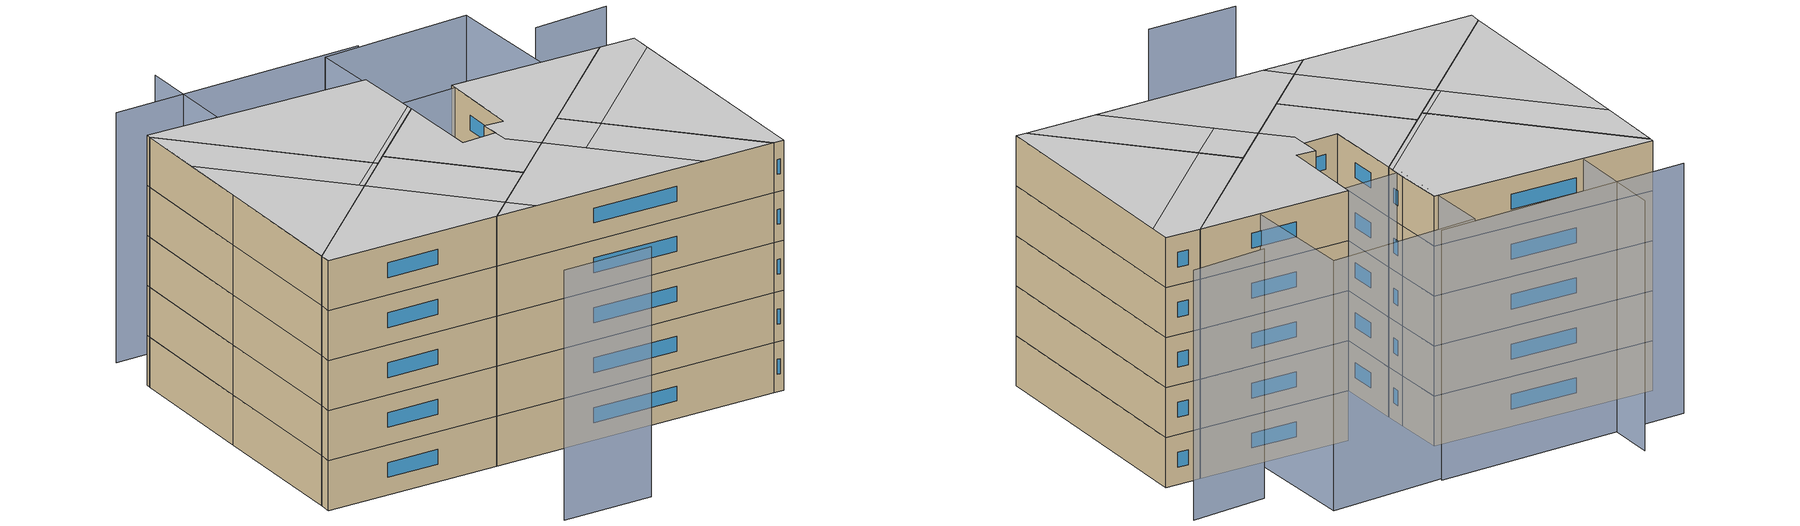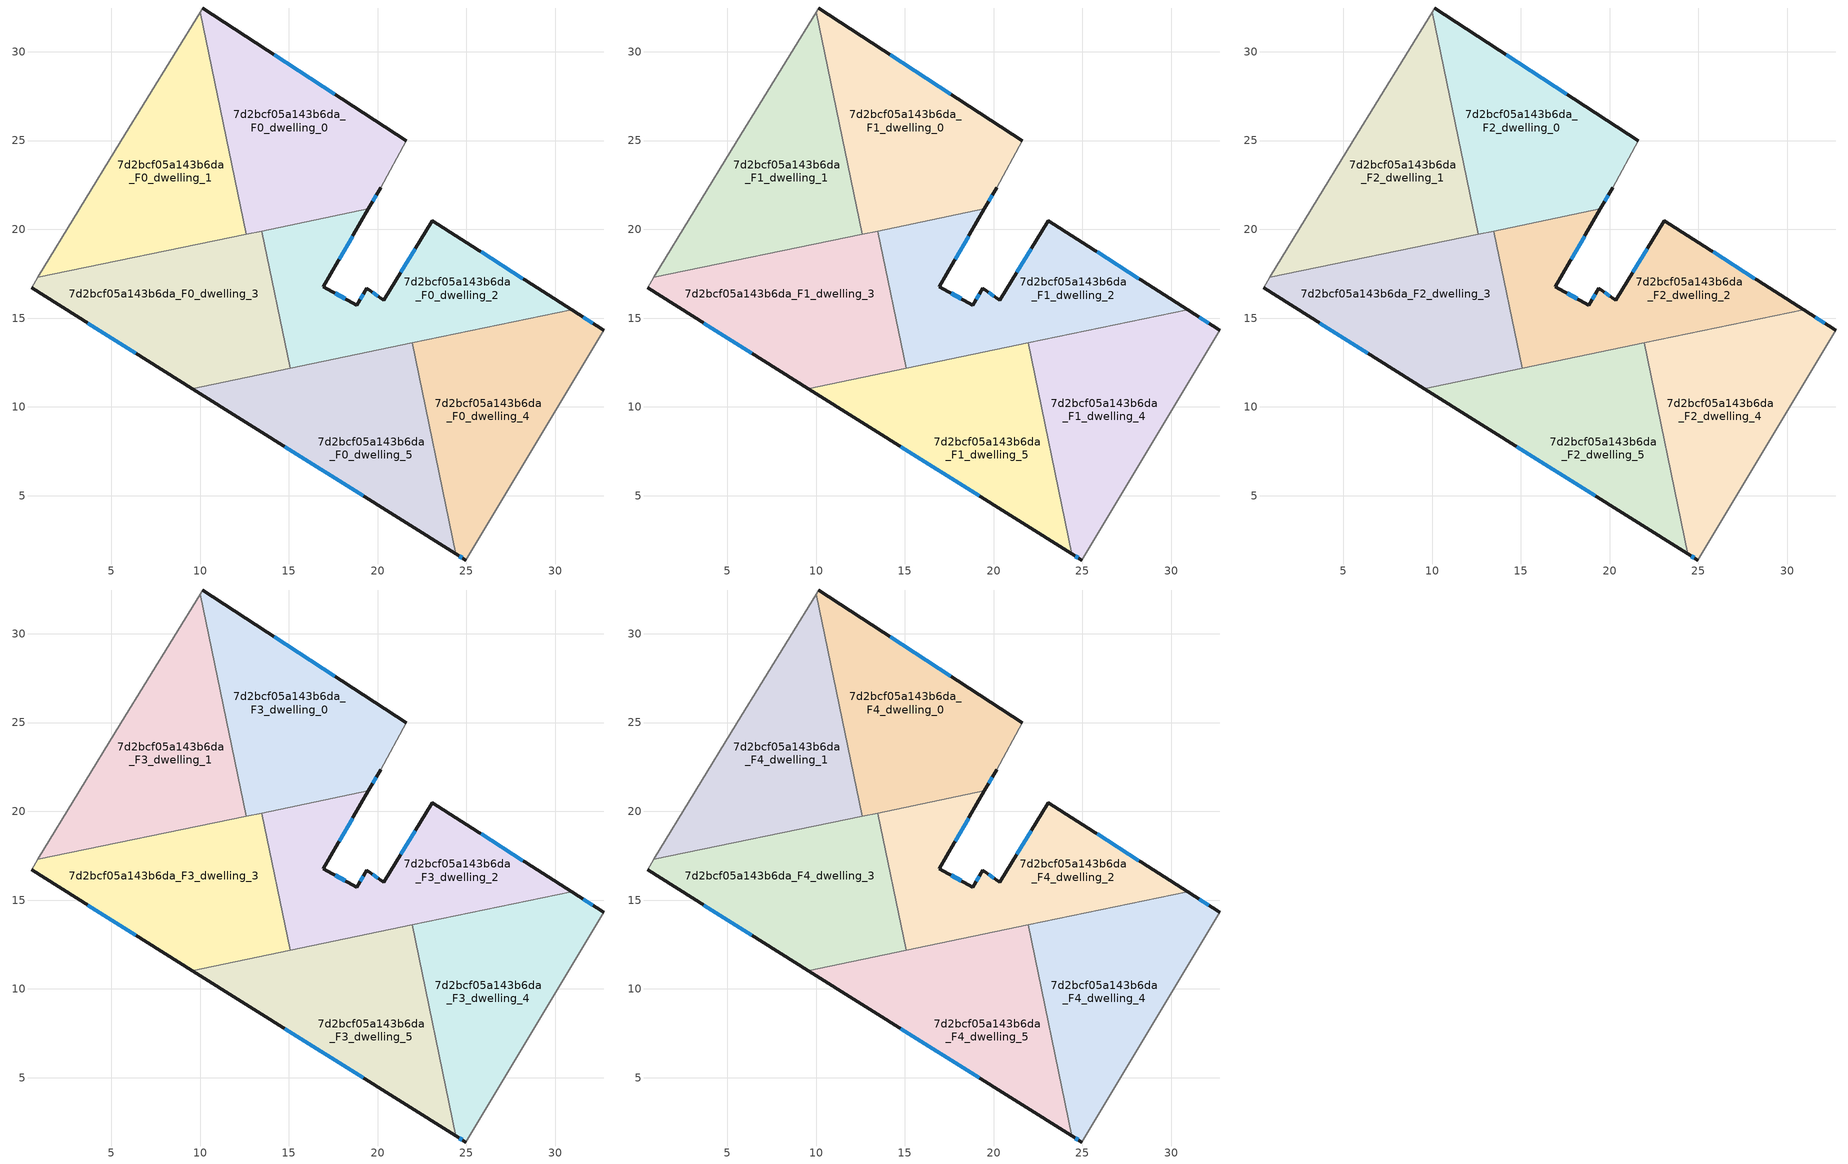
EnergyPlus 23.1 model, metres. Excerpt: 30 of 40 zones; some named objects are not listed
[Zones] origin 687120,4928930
7d2bcf05a143b6da_F0_dwelling_0
 floor ground (EU_floor_Construction): 21.6,24.99 20.17,22.35 19.47,21.15 12.59,19.73 10,32.23 10.15,32.47 z0
 wall outside (EU_wall_Construction): 19.47,21.15 20.17,22.35 / 21.6,24.99 10.15,32.47 z0:3
 wall to 7d2bcf05a143b6da_F0_dwelling_1 (EU_wall_Construction): 10,32.23 12.59,19.73 z0:3
 wall adiabatic (EU_wall_Construction): 10.15,32.47 10,32.23 / 20.17,22.35 21.6,24.99 z0:3
 wall to 7d2bcf05a143b6da_F0_dwelling_2 (EU_wall_Construction): 13.47,19.91 19.47,21.15 z0:3
 wall to 7d2bcf05a143b6da_F0_dwelling_3 (EU_wall_Construction): 12.59,19.73 13.47,19.91 z0:3
 window (EU_Window_Construction): 19.72,21.57 19.92,21.93 / 17.59,27.61 14.16,29.85 z1.05:1.95
7d2bcf05a143b6da_F0_dwelling_1
 floor ground (EU_floor_Construction): 10,32.23 12.59,19.73 0.86,17.29 5.52,24.97 z0
 wall adiabatic (EU_wall_Construction): 10,32.23 5.52,24.97 0.86,17.29 z0:3
 wall to 7d2bcf05a143b6da_F0_dwelling_3 (EU_wall_Construction): 0.86,17.29 12.59,19.73 z0:3
7d2bcf05a143b6da_F0_dwelling_2
 floor ground (EU_floor_Construction): 30.93,15.47 15.07,12.18 13.47,19.91 19.47,21.15 16.94,16.78 18.83,15.73 19.38,16.69 20.34,16 23.06,20.5 z0
 wall outside (EU_wall_Construction): 30.93,15.47 23.06,20.5 20.34,16 19.38,16.69 18.83,15.73 16.94,16.78 19.47,21.15 z0:3
 wall to 7d2bcf05a143b6da_F0_dwelling_3 (EU_wall_Construction): 13.47,19.91 15.07,12.18 z0:3
 wall to 7d2bcf05a143b6da_F0_dwelling_4 (EU_wall_Construction): 21.94,13.6 30.93,15.47 z0:3
 wall to 7d2bcf05a143b6da_F0_dwelling_5 (EU_wall_Construction): 15.08,12.18 21.94,13.6 z0:3
 window (EU_Window_Construction): 28.17,17.23 25.82,18.73 / 17.83,18.31 18.59,19.62 / 18.17,16.1 17.61,16.41 / 19.19,16.35 19.02,16.06 / 20,16.24 19.72,16.45 / 22.11,18.92 21.3,17.58 z1.05:1.95
7d2bcf05a143b6da_F0_dwelling_3
 floor ground (EU_floor_Construction): 13.47,19.91 15.07,12.18 9.55,11.03 0.51,16.7 0.86,17.29 z0
 wall outside (EU_wall_Construction): 0.51,16.7 9.55,11.03 z0:3
 wall adiabatic (EU_wall_Construction): 0.86,17.29 0.51,16.7 z0:3
 wall to 7d2bcf05a143b6da_F0_dwelling_5 (EU_wall_Construction): 9.55,11.03 15.07,12.18 z0:3
 window (EU_Window_Construction): 3.68,14.71 6.38,13.02 z1.05:1.95
7d2bcf05a143b6da_F0_dwelling_4
 floor ground (EU_floor_Construction): 32.74,14.31 24.95,1.38 24.41,1.72 21.94,13.6 30.93,15.47 z0
 wall outside (EU_wall_Construction): 32.74,14.31 30.93,15.47 / 24.41,1.72 24.95,1.38 z0:3
 wall adiabatic (EU_wall_Construction): 24.95,1.38 32.74,14.31 z0:3
 wall to 7d2bcf05a143b6da_F0_dwelling_5 (EU_wall_Construction): 21.94,13.6 24.41,1.72 z0:3
 window (EU_Window_Construction): 32.11,14.71 31.57,15.06 / 24.6,1.6 24.76,1.5 z1.05:1.95
7d2bcf05a143b6da_F0_dwelling_5
 floor ground (EU_floor_Construction): 21.94,13.6 24.41,1.72 9.55,11.03 z0
 wall outside (EU_wall_Construction): 9.55,11.03 24.41,1.72 z0:3
 window (EU_Window_Construction): 14.76,7.77 19.2,4.98 z1.05:1.95
7d2bcf05a143b6da_F1_dwelling_0
 floor to 7d2bcf05a143b6da_F0_dwelling_0 (EU_floor_Construction): 21.6,24.99 20.17,22.35 19.47,21.15 12.59,19.73 10,32.23 10.15,32.47 z3
 wall outside (EU_wall_Construction): 19.47,21.15 20.17,22.35 / 21.6,24.99 10.15,32.47 z3:6
 wall to 7d2bcf05a143b6da_F1_dwelling_1 (EU_wall_Construction): 10,32.23 12.59,19.73 z3:6
 wall adiabatic (EU_wall_Construction): 10.15,32.47 10,32.23 / 20.17,22.35 21.6,24.99 z3:6
 wall to 7d2bcf05a143b6da_F1_dwelling_2 (EU_wall_Construction): 13.47,19.91 19.47,21.15 z3:6
 wall to 7d2bcf05a143b6da_F1_dwelling_3 (EU_wall_Construction): 12.59,19.73 13.47,19.91 z3:6
 window (EU_Window_Construction): 19.72,21.57 19.92,21.93 / 17.59,27.61 14.16,29.85 z4.05:4.95
7d2bcf05a143b6da_F1_dwelling_1
 floor to 7d2bcf05a143b6da_F0_dwelling_1 (EU_floor_Construction): 10,32.23 12.59,19.73 0.86,17.29 5.52,24.97 z3
 wall adiabatic (EU_wall_Construction): 10,32.23 5.52,24.97 0.86,17.29 z3:6
 wall to 7d2bcf05a143b6da_F1_dwelling_3 (EU_wall_Construction): 0.86,17.29 12.59,19.73 z3:6
7d2bcf05a143b6da_F1_dwelling_2
 floor to 7d2bcf05a143b6da_F0_dwelling_2 (EU_floor_Construction): 30.93,15.47 15.07,12.18 13.47,19.91 19.47,21.15 16.94,16.78 18.83,15.73 19.38,16.69 20.34,16 23.06,20.5 z3
 wall outside (EU_wall_Construction): 30.93,15.47 23.06,20.5 20.34,16 19.38,16.69 18.83,15.73 16.94,16.78 19.47,21.15 z3:6
 wall to 7d2bcf05a143b6da_F1_dwelling_3 (EU_wall_Construction): 13.47,19.91 15.07,12.18 z3:6
 wall to 7d2bcf05a143b6da_F1_dwelling_4 (EU_wall_Construction): 21.94,13.6 30.93,15.47 z3:6
 wall to 7d2bcf05a143b6da_F1_dwelling_5 (EU_wall_Construction): 15.08,12.18 21.94,13.6 z3:6
 window (EU_Window_Construction): 28.17,17.23 25.82,18.73 / 17.83,18.31 18.59,19.62 / 18.17,16.1 17.61,16.41 / 19.19,16.35 19.02,16.06 / 20,16.24 19.72,16.45 / 22.11,18.92 21.3,17.58 z4.05:4.95
7d2bcf05a143b6da_F1_dwelling_3
 floor to 7d2bcf05a143b6da_F0_dwelling_3 (EU_floor_Construction): 13.47,19.91 15.07,12.18 9.55,11.03 0.51,16.7 0.86,17.29 z3
 wall outside (EU_wall_Construction): 0.51,16.7 9.55,11.03 z3:6
 wall adiabatic (EU_wall_Construction): 0.86,17.29 0.51,16.7 z3:6
 wall to 7d2bcf05a143b6da_F1_dwelling_5 (EU_wall_Construction): 9.55,11.03 15.07,12.18 z3:6
 window (EU_Window_Construction): 3.68,14.71 6.38,13.02 z4.05:4.95
7d2bcf05a143b6da_F1_dwelling_4
 floor to 7d2bcf05a143b6da_F0_dwelling_4 (EU_floor_Construction): 32.74,14.31 24.95,1.38 24.41,1.72 21.94,13.6 30.93,15.47 z3
 wall outside (EU_wall_Construction): 32.74,14.31 30.93,15.47 / 24.41,1.72 24.95,1.38 z3:6
 wall adiabatic (EU_wall_Construction): 24.95,1.38 32.74,14.31 z3:6
 wall to 7d2bcf05a143b6da_F1_dwelling_5 (EU_wall_Construction): 21.94,13.6 24.41,1.72 z3:6
 window (EU_Window_Construction): 32.11,14.71 31.57,15.06 / 24.6,1.6 24.76,1.5 z4.05:4.95
7d2bcf05a143b6da_F1_dwelling_5
 floor to 7d2bcf05a143b6da_F0_dwelling_5 (EU_floor_Construction): 21.94,13.6 24.41,1.72 9.55,11.03 z3
 wall outside (EU_wall_Construction): 9.55,11.03 24.41,1.72 z3:6
 window (EU_Window_Construction): 14.76,7.77 19.2,4.98 z4.05:4.95
7d2bcf05a143b6da_F2_dwelling_0
 floor to 7d2bcf05a143b6da_F1_dwelling_0 (EU_floor_Construction): 21.6,24.99 20.17,22.35 19.47,21.15 12.59,19.73 10,32.23 10.15,32.47 z6
 wall outside (EU_wall_Construction): 19.47,21.15 20.17,22.35 / 21.6,24.99 10.15,32.47 z6:9
 wall to 7d2bcf05a143b6da_F2_dwelling_1 (EU_wall_Construction): 10,32.23 12.59,19.73 z6:9
 wall adiabatic (EU_wall_Construction): 10.15,32.47 10,32.23 / 20.17,22.35 21.6,24.99 z6:9
 wall to 7d2bcf05a143b6da_F2_dwelling_2 (EU_wall_Construction): 13.47,19.91 19.47,21.15 z6:9
 wall to 7d2bcf05a143b6da_F2_dwelling_3 (EU_wall_Construction): 12.59,19.73 13.47,19.91 z6:9
 window (EU_Window_Construction): 19.72,21.57 19.92,21.93 / 17.59,27.61 14.16,29.85 z7.05:7.95
7d2bcf05a143b6da_F2_dwelling_1
 floor to 7d2bcf05a143b6da_F1_dwelling_1 (EU_floor_Construction): 10,32.23 12.59,19.73 0.86,17.29 5.52,24.97 z6
 wall adiabatic (EU_wall_Construction): 10,32.23 5.52,24.97 0.86,17.29 z6:9
 wall to 7d2bcf05a143b6da_F2_dwelling_3 (EU_wall_Construction): 0.86,17.29 12.59,19.73 z6:9
7d2bcf05a143b6da_F2_dwelling_2
 floor to 7d2bcf05a143b6da_F1_dwelling_2 (EU_floor_Construction): 30.93,15.47 15.07,12.18 13.47,19.91 19.47,21.15 16.94,16.78 18.83,15.73 19.38,16.69 20.34,16 23.06,20.5 z6
 wall outside (EU_wall_Construction): 30.93,15.47 23.06,20.5 20.34,16 19.38,16.69 18.83,15.73 16.94,16.78 19.47,21.15 z6:9
 wall to 7d2bcf05a143b6da_F2_dwelling_3 (EU_wall_Construction): 13.47,19.91 15.07,12.18 z6:9
 wall to 7d2bcf05a143b6da_F2_dwelling_4 (EU_wall_Construction): 21.94,13.6 30.93,15.47 z6:9
 wall to 7d2bcf05a143b6da_F2_dwelling_5 (EU_wall_Construction): 15.08,12.18 21.94,13.6 z6:9
 window (EU_Window_Construction): 28.17,17.23 25.82,18.73 / 17.83,18.31 18.59,19.62 / 18.17,16.1 17.61,16.41 / 19.19,16.35 19.02,16.06 / 20,16.24 19.72,16.45 / 22.11,18.92 21.3,17.58 z7.05:7.95
7d2bcf05a143b6da_F2_dwelling_3
 floor to 7d2bcf05a143b6da_F1_dwelling_3 (EU_floor_Construction): 13.47,19.91 15.07,12.18 9.55,11.03 0.51,16.7 0.86,17.29 z6
 wall outside (EU_wall_Construction): 0.51,16.7 9.55,11.03 z6:9
 wall adiabatic (EU_wall_Construction): 0.86,17.29 0.51,16.7 z6:9
 wall to 7d2bcf05a143b6da_F2_dwelling_5 (EU_wall_Construction): 9.55,11.03 15.07,12.18 z6:9
 window (EU_Window_Construction): 3.68,14.71 6.38,13.02 z7.05:7.95
7d2bcf05a143b6da_F2_dwelling_4
 floor to 7d2bcf05a143b6da_F1_dwelling_4 (EU_floor_Construction): 32.74,14.31 24.95,1.38 24.41,1.72 21.94,13.6 30.93,15.47 z6
 wall outside (EU_wall_Construction): 32.74,14.31 30.93,15.47 / 24.41,1.72 24.95,1.38 z6:9
 wall adiabatic (EU_wall_Construction): 24.95,1.38 32.74,14.31 z6:9
 wall to 7d2bcf05a143b6da_F2_dwelling_5 (EU_wall_Construction): 21.94,13.6 24.41,1.72 z6:9
 window (EU_Window_Construction): 32.11,14.71 31.57,15.06 / 24.6,1.6 24.76,1.5 z7.05:7.95
7d2bcf05a143b6da_F2_dwelling_5
 floor to 7d2bcf05a143b6da_F1_dwelling_5 (EU_floor_Construction): 21.94,13.6 24.41,1.72 9.55,11.03 z6
 wall outside (EU_wall_Construction): 9.55,11.03 24.41,1.72 z6:9
 window (EU_Window_Construction): 14.76,7.77 19.2,4.98 z7.05:7.95
7d2bcf05a143b6da_F3_dwelling_0
 floor to 7d2bcf05a143b6da_F2_dwelling_0 (EU_floor_Construction): 21.6,24.99 20.17,22.35 19.47,21.15 12.59,19.73 10,32.23 10.15,32.47 z9
 wall outside (EU_wall_Construction): 19.47,21.15 20.17,22.35 / 21.6,24.99 10.15,32.47 z9:12
 wall to 7d2bcf05a143b6da_F3_dwelling_1 (EU_wall_Construction): 10,32.23 12.59,19.73 z9:12
 wall adiabatic (EU_wall_Construction): 10.15,32.47 10,32.23 / 20.17,22.35 21.6,24.99 z9:12
 wall to 7d2bcf05a143b6da_F3_dwelling_2 (EU_wall_Construction): 13.47,19.91 19.47,21.15 z9:12
 wall to 7d2bcf05a143b6da_F3_dwelling_3 (EU_wall_Construction): 12.59,19.73 13.47,19.91 z9:12
 window (EU_Window_Construction): 19.72,21.57 19.92,21.93 / 17.59,27.61 14.16,29.85 z10.05:10.95
7d2bcf05a143b6da_F3_dwelling_1
 floor to 7d2bcf05a143b6da_F2_dwelling_1 (EU_floor_Construction): 10,32.23 12.59,19.73 0.86,17.29 5.52,24.97 z9
 wall adiabatic (EU_wall_Construction): 10,32.23 5.52,24.97 0.86,17.29 z9:12
 wall to 7d2bcf05a143b6da_F3_dwelling_3 (EU_wall_Construction): 0.86,17.29 12.59,19.73 z9:12
7d2bcf05a143b6da_F3_dwelling_2
 floor to 7d2bcf05a143b6da_F2_dwelling_2 (EU_floor_Construction): 30.93,15.47 15.07,12.18 13.47,19.91 19.47,21.15 16.94,16.78 18.83,15.73 19.38,16.69 20.34,16 23.06,20.5 z9
 wall outside (EU_wall_Construction): 30.93,15.47 23.06,20.5 20.34,16 19.38,16.69 18.83,15.73 16.94,16.78 19.47,21.15 z9:12
 wall to 7d2bcf05a143b6da_F3_dwelling_3 (EU_wall_Construction): 13.47,19.91 15.07,12.18 z9:12
 wall to 7d2bcf05a143b6da_F3_dwelling_4 (EU_wall_Construction): 21.94,13.6 30.93,15.47 z9:12
 wall to 7d2bcf05a143b6da_F3_dwelling_5 (EU_wall_Construction): 15.08,12.18 21.94,13.6 z9:12
 window (EU_Window_Construction): 28.17,17.23 25.82,18.73 / 17.83,18.31 18.59,19.62 / 18.17,16.1 17.61,16.41 / 19.19,16.35 19.02,16.06 / 20,16.24 19.72,16.45 / 22.11,18.92 21.3,17.58 z10.05:10.95
7d2bcf05a143b6da_F3_dwelling_3
 floor to 7d2bcf05a143b6da_F2_dwelling_3 (EU_floor_Construction): 13.47,19.91 15.07,12.18 9.55,11.03 0.51,16.7 0.86,17.29 z9
 wall outside (EU_wall_Construction): 0.51,16.7 9.55,11.03 z9:12
 wall adiabatic (EU_wall_Construction): 0.86,17.29 0.51,16.7 z9:12
 wall to 7d2bcf05a143b6da_F3_dwelling_5 (EU_wall_Construction): 9.55,11.03 15.07,12.18 z9:12
 window (EU_Window_Construction): 3.68,14.71 6.38,13.02 z10.05:10.95
7d2bcf05a143b6da_F3_dwelling_4
 floor to 7d2bcf05a143b6da_F2_dwelling_4 (EU_floor_Construction): 32.74,14.31 24.95,1.38 24.41,1.72 21.94,13.6 30.93,15.47 z9
 wall outside (EU_wall_Construction): 32.74,14.31 30.93,15.47 / 24.41,1.72 24.95,1.38 z9:12
 wall adiabatic (EU_wall_Construction): 24.95,1.38 32.74,14.31 z9:12
 wall to 7d2bcf05a143b6da_F3_dwelling_5 (EU_wall_Construction): 21.94,13.6 24.41,1.72 z9:12
 window (EU_Window_Construction): 32.11,14.71 31.57,15.06 / 24.6,1.6 24.76,1.5 z10.05:10.95
7d2bcf05a143b6da_F3_dwelling_5
 floor to 7d2bcf05a143b6da_F2_dwelling_5 (EU_floor_Construction): 21.94,13.6 24.41,1.72 9.55,11.03 z9
 wall outside (EU_wall_Construction): 9.55,11.03 24.41,1.72 z9:12
 window (EU_Window_Construction): 14.76,7.77 19.2,4.98 z10.05:10.95
7d2bcf05a143b6da_F4_dwelling_0
 floor to 7d2bcf05a143b6da_F3_dwelling_0 (EU_floor_Construction): 21.6,24.99 20.17,22.35 19.47,21.15 12.59,19.73 10,32.23 10.15,32.47 z12
 wall outside (EU_wall_Construction): 19.47,21.15 20.17,22.35 / 21.6,24.99 10.15,32.47 z12:15
 wall to 7d2bcf05a143b6da_F4_dwelling_1 (EU_wall_Construction): 10,32.23 12.59,19.73 z12:15
 wall adiabatic (EU_wall_Construction): 10.15,32.47 10,32.23 / 20.17,22.35 21.6,24.99 z12:15
 wall to 7d2bcf05a143b6da_F4_dwelling_2 (EU_wall_Construction): 13.47,19.91 19.47,21.15 z12:15
 wall to 7d2bcf05a143b6da_F4_dwelling_3 (EU_wall_Construction): 12.59,19.73 13.47,19.91 z12:15
 window (EU_Window_Construction): 19.72,21.57 19.92,21.93 / 17.59,27.61 14.16,29.85 z13.05:13.95
 ceiling to 7d2bcf05a143b6da_F5_dwelling_3 (EU_floor_Construction): 19.68,21.51 20.17,22.35 21.6,24.99 10.15,32.47 10,32.23 12.53,20.02 z15
 ceiling to 7d2bcf05a143b6da_F5_dwelling_2 (EU_floor_Construction): 19.47,21.15 19.68,21.51 12.53,20.02 12.59,19.73 z15
7d2bcf05a143b6da_F4_dwelling_1
 floor to 7d2bcf05a143b6da_F3_dwelling_1 (EU_floor_Construction): 10,32.23 12.59,19.73 0.86,17.29 5.52,24.97 z12
 wall adiabatic (EU_wall_Construction): 10,32.23 5.52,24.97 0.86,17.29 z12:15
 wall to 7d2bcf05a143b6da_F4_dwelling_3 (EU_wall_Construction): 0.86,17.29 12.59,19.73 z12:15
 ceiling to 7d2bcf05a143b6da_F5_dwelling_4 (EU_floor_Construction): 9.73,19.13 7.76,28.6 5.52,24.97 0.87,17.29 z15
 ceiling to 7d2bcf05a143b6da_F5_dwelling_3 (EU_floor_Construction): 12.53,20.02 10,32.23 7.76,28.6 9.67,19.43 z15
 ceiling to 7d2bcf05a143b6da_F5_dwelling_2 (EU_floor_Construction): 12.59,19.73 12.53,20.02 9.67,19.43 9.73,19.13 z15
7d2bcf05a143b6da_F4_dwelling_2
 floor to 7d2bcf05a143b6da_F3_dwelling_2 (EU_floor_Construction): 30.93,15.47 15.07,12.18 13.47,19.91 19.47,21.15 16.94,16.78 18.83,15.73 19.38,16.69 20.34,16 23.06,20.5 z12
 wall outside (EU_wall_Construction): 30.93,15.47 23.06,20.5 20.34,16 19.38,16.69 18.83,15.73 16.94,16.78 19.47,21.15 z12:15
 wall to 7d2bcf05a143b6da_F4_dwelling_3 (EU_wall_Construction): 13.47,19.91 15.07,12.18 z12:15
 wall to 7d2bcf05a143b6da_F4_dwelling_4 (EU_wall_Construction): 21.94,13.6 30.93,15.47 z12:15
 wall to 7d2bcf05a143b6da_F4_dwelling_5 (EU_wall_Construction): 15.08,12.18 21.94,13.6 z12:15
 window (EU_Window_Construction): 28.17,17.23 25.82,18.73 / 17.83,18.31 18.59,19.62 / 18.17,16.1 17.61,16.41 / 19.19,16.35 19.02,16.06 / 20,16.24 19.72,16.45 / 22.11,18.92 21.3,17.58 z13.05:13.95
 ceiling to 7d2bcf05a143b6da_F5_dwelling_1 (EU_floor_Construction): 30.93,15.47 23.06,20.5 20.34,16 19.38,16.69 18.4,14.94 18.81,12.95 z15
 ceiling to 7d2bcf05a143b6da_F5_dwelling_2 (EU_floor_Construction): 18.81,12.95 18.4,14.95 18.83,15.73 16.94,16.78 19.47,21.15 13.47,19.91 15.07,12.18 z15
7d2bcf05a143b6da_F4_dwelling_3
 floor to 7d2bcf05a143b6da_F3_dwelling_3 (EU_floor_Construction): 13.47,19.91 15.07,12.18 9.55,11.03 0.51,16.7 0.86,17.29 z12
 wall outside (EU_wall_Construction): 0.51,16.7 9.55,11.03 z12:15
 wall adiabatic (EU_wall_Construction): 0.86,17.29 0.51,16.7 z12:15
 wall to 7d2bcf05a143b6da_F4_dwelling_5 (EU_wall_Construction): 9.55,11.03 15.07,12.18 z12:15
 window (EU_Window_Construction): 3.68,14.71 6.38,13.02 z13.05:13.95
 ceiling to 7d2bcf05a143b6da_F5_dwelling_4 (EU_floor_Construction): 11.33,11.4 9.73,19.13 0.87,17.29 0.51,16.7 9.55,11.03 z15
 ceiling to 7d2bcf05a143b6da_F5_dwelling_2 (EU_floor_Construction): 15.07,12.18 13.47,19.91 9.73,19.13 11.33,11.4 z15
7d2bcf05a143b6da_F4_dwelling_4
 floor to 7d2bcf05a143b6da_F3_dwelling_4 (EU_floor_Construction): 32.74,14.31 24.95,1.38 24.41,1.72 21.94,13.6 30.93,15.47 z12
 wall outside (EU_wall_Construction): 32.74,14.31 30.93,15.47 / 24.41,1.72 24.95,1.38 z12:15
 wall adiabatic (EU_wall_Construction): 24.95,1.38 32.74,14.31 z12:15
 wall to 7d2bcf05a143b6da_F4_dwelling_5 (EU_wall_Construction): 21.94,13.6 24.41,1.72 z12:15
 window (EU_Window_Construction): 32.11,14.71 31.57,15.06 / 24.6,1.6 24.76,1.5 z13.05:13.95
 ceiling to 7d2bcf05a143b6da_F5_dwelling_0 (EU_floor_Construction): 24.95,1.38 32.06,13.16 22.45,11.17 24.41,1.72 z15
 ceiling to 7d2bcf05a143b6da_F5_dwelling_1 (EU_floor_Construction): 32.06,13.16 32.74,14.31 30.93,15.47 21.94,13.6 22.45,11.17 z15
7d2bcf05a143b6da_F4_dwelling_5
 floor to 7d2bcf05a143b6da_F3_dwelling_5 (EU_floor_Construction): 21.94,13.6 24.41,1.72 9.55,11.03 z12
 wall outside (EU_wall_Construction): 9.55,11.03 24.41,1.72 z12:15
 window (EU_Window_Construction): 14.76,7.77 19.2,4.98 z13.05:13.95
 ceiling to 7d2bcf05a143b6da_F5_dwelling_2 (EU_floor_Construction): 20.66,4.07 18.81,12.95 11.33,11.4 11.69,9.69 z15
 ceiling to 7d2bcf05a143b6da_F5_dwelling_1 (EU_floor_Construction): 22.45,11.17 21.94,13.6 18.81,12.95 19.32,10.52 z15
 ceiling to 7d2bcf05a143b6da_F5_dwelling_4 (EU_floor_Construction): 11.69,9.69 11.33,11.4 9.55,11.03 z15
 ceiling to 7d2bcf05a143b6da_F5_dwelling_0 (EU_floor_Construction): 24.41,1.72 22.45,11.17 19.32,10.52 20.66,4.07 z15
shading: 35.67,17.44 31.55,19.66 / 5.15,4.76 9.87,1.87 / 17.02,35.42 13.81,30.08 / 13.81,30.08 10.06,32.33 / 25.23,27.23 11.9,35.21 / 23.16,28.19 31.23,23.69 / 31.23,23.69 27.77,17.49 / 27.77,17.49 19.7,21.99 / 19.7,21.99 23.16,28.19 z0:15
[Building]
EU S2 Campaign: North Axis=0; Terrain=City; Solar Distribution=FullExterior
[Site:Location]
Bologna: Latitude=44.5; Longitude=11.25; Time Zone=1; Elevation=37
[SizingPeriod:WeatherFileDays]
AnnualSizingPeriod: Begin Month=1; Begin Day of Month=1; End Month=12; End Day of Month=31; Day of Week for Start Day=Monday; Use Weather File Daylight Saving Period=No; Use Weather File Rain and Snow Indicators=No
[MATERIAL]
EU_InternalMass_Material: Roughness=MediumRough; Thickness=0.1; Conductivity=1; Density=1800; Specific Heat=900; Thermal Absorptance=0.9; Solar Absorptance=0.7; Visible Absorptance=0.7
[MATERIAL:NOMASS] Roughness=MediumRough; Thermal Absorptance=0.9; Solar Absorptance=0.7; Visible Absorptance=0.7
Name | Thermal Resistance
EU_wall_NoMass | 0.890213
EU_floor_NoMass | 0.79516
[WINDOWMATERIAL:SIMPLEGLAZINGSYSTEM]
EU_Window_SimpleGlazing: UFactor=4.49146; Solar Heat Gain Coefficient=0.85; Visible Transmittance=0.85
[CONSTRUCTION]
EU_wall_Construction: EU_wall_NoMass
EU_floor_Construction: EU_floor_NoMass
EU_InternalMass_Construction: EU_InternalMass_Material
EU_Window_Construction: EU_Window_SimpleGlazing
[ZONE] Type=1; Multiplier=1; Ceiling Height=autocalculate; Floor Area=autocalculate; Part of Total Floor Area=Yes
Name | Volume
7d2bcf05a143b6da_F0_dwelling_0; 7d2bcf05a143b6da_F1_dwelling_0; 7d2bcf05a143b6da_F2_dwelling_0; 7d2bcf05a143b6da_F3_dwelling_0; 7d2bcf05a143b6da_F4_dwelling_0; 7d2bcf05a143b6da_F0_dwelling_2; 7d2bcf05a143b6da_F1_dwelling_2; 7d2bcf05a143b6da_F2_dwelling_2; 7d2bcf05a143b6da_F3_dwelling_2; 7d2bcf05a143b6da_F4_dwelling_2 | 230.422
7d2bcf05a143b6da_F0_dwelling_1; 7d2bcf05a143b6da_F1_dwelling_1; 7d2bcf05a143b6da_F2_dwelling_1; 7d2bcf05a143b6da_F3_dwelling_1; 7d2bcf05a143b6da_F4_dwelling_1; 7d2bcf05a143b6da_F0_dwelling_5; 7d2bcf05a143b6da_F1_dwelling_5; 7d2bcf05a143b6da_F2_dwelling_5; 7d2bcf05a143b6da_F3_dwelling_5; 7d2bcf05a143b6da_F4_dwelling_5 | 230.399
7d2bcf05a143b6da_F0_dwelling_3; 7d2bcf05a143b6da_F1_dwelling_3; 7d2bcf05a143b6da_F2_dwelling_3; 7d2bcf05a143b6da_F3_dwelling_3; 7d2bcf05a143b6da_F4_dwelling_3 | 230.394
7d2bcf05a143b6da_F0_dwelling_4; 7d2bcf05a143b6da_F1_dwelling_4; 7d2bcf05a143b6da_F2_dwelling_4; 7d2bcf05a143b6da_F3_dwelling_4; 7d2bcf05a143b6da_F4_dwelling_4 | 230.385
[INTERNALMASS] Construction=EU_InternalMass_Construction
Name | Zone or ZoneList | Surface Area
7d2bcf05a143b6da_F0_dwelling_0_EU_InternalMass | 7d2bcf05a143b6da_F0_dwelling_0 | 76.8076
7d2bcf05a143b6da_F0_dwelling_1_EU_InternalMass | 7d2bcf05a143b6da_F0_dwelling_1 | 76.7996
7d2bcf05a143b6da_F0_dwelling_2_EU_InternalMass | 7d2bcf05a143b6da_F0_dwelling_2 | 76.8077
7d2bcf05a143b6da_F0_dwelling_3_EU_InternalMass | 7d2bcf05a143b6da_F0_dwelling_3 | 76.798
7d2bcf05a143b6da_F0_dwelling_4_EU_InternalMass | 7d2bcf05a143b6da_F0_dwelling_4 | 76.7951
7d2bcf05a143b6da_F0_dwelling_5_EU_InternalMass | 7d2bcf05a143b6da_F0_dwelling_5 | 76.7996
7d2bcf05a143b6da_F1_dwelling_0_EU_InternalMass | 7d2bcf05a143b6da_F1_dwelling_0 | 76.8076
7d2bcf05a143b6da_F1_dwelling_1_EU_InternalMass | 7d2bcf05a143b6da_F1_dwelling_1 | 76.7996
7d2bcf05a143b6da_F1_dwelling_2_EU_InternalMass | 7d2bcf05a143b6da_F1_dwelling_2 | 76.8077
7d2bcf05a143b6da_F1_dwelling_3_EU_InternalMass | 7d2bcf05a143b6da_F1_dwelling_3 | 76.798
7d2bcf05a143b6da_F1_dwelling_4_EU_InternalMass | 7d2bcf05a143b6da_F1_dwelling_4 | 76.7951
7d2bcf05a143b6da_F1_dwelling_5_EU_InternalMass | 7d2bcf05a143b6da_F1_dwelling_5 | 76.7996
7d2bcf05a143b6da_F2_dwelling_0_EU_InternalMass | 7d2bcf05a143b6da_F2_dwelling_0 | 76.8076
7d2bcf05a143b6da_F2_dwelling_1_EU_InternalMass | 7d2bcf05a143b6da_F2_dwelling_1 | 76.7996
7d2bcf05a143b6da_F2_dwelling_2_EU_InternalMass | 7d2bcf05a143b6da_F2_dwelling_2 | 76.8077
7d2bcf05a143b6da_F2_dwelling_3_EU_InternalMass | 7d2bcf05a143b6da_F2_dwelling_3 | 76.798
7d2bcf05a143b6da_F2_dwelling_4_EU_InternalMass | 7d2bcf05a143b6da_F2_dwelling_4 | 76.7951
7d2bcf05a143b6da_F2_dwelling_5_EU_InternalMass | 7d2bcf05a143b6da_F2_dwelling_5 | 76.7996
7d2bcf05a143b6da_F3_dwelling_0_EU_InternalMass | 7d2bcf05a143b6da_F3_dwelling_0 | 76.8076
7d2bcf05a143b6da_F3_dwelling_1_EU_InternalMass | 7d2bcf05a143b6da_F3_dwelling_1 | 76.7996
7d2bcf05a143b6da_F3_dwelling_2_EU_InternalMass | 7d2bcf05a143b6da_F3_dwelling_2 | 76.8077
7d2bcf05a143b6da_F3_dwelling_3_EU_InternalMass | 7d2bcf05a143b6da_F3_dwelling_3 | 76.798
7d2bcf05a143b6da_F3_dwelling_4_EU_InternalMass | 7d2bcf05a143b6da_F3_dwelling_4 | 76.7951
7d2bcf05a143b6da_F3_dwelling_5_EU_InternalMass | 7d2bcf05a143b6da_F3_dwelling_5 | 76.7996
7d2bcf05a143b6da_F4_dwelling_0_EU_InternalMass | 7d2bcf05a143b6da_F4_dwelling_0 | 76.8076
7d2bcf05a143b6da_F4_dwelling_1_EU_InternalMass | 7d2bcf05a143b6da_F4_dwelling_1 | 76.7996
7d2bcf05a143b6da_F4_dwelling_2_EU_InternalMass | 7d2bcf05a143b6da_F4_dwelling_2 | 76.8077
7d2bcf05a143b6da_F4_dwelling_3_EU_InternalMass | 7d2bcf05a143b6da_F4_dwelling_3 | 76.798
7d2bcf05a143b6da_F4_dwelling_4_EU_InternalMass | 7d2bcf05a143b6da_F4_dwelling_4 | 76.7951
7d2bcf05a143b6da_F4_dwelling_5_EU_InternalMass | 7d2bcf05a143b6da_F4_dwelling_5 | 76.7996
[OTHEREQUIPMENT] Fuel Type=Electricity; Design Level Calculation Method=Watts/Area; Power per Zone Floor Area=1; Fraction Latent=0; Fraction Radiant=0; Fraction Lost=0; Carbon Dioxide Generation Rate=0; EndUse Subcategory=EU_Step8_InternalGains
Name | Zone or ZoneList or Space or SpaceList | Schedule
EU_Step8_InternalGain_7d2bcf05a143b6da_F0_dwelling_0_f000 | 7d2bcf05a143b6da_F0_dwelling_0 | EU_Step8_GainSchedule_7d2bcf05a143b6da_F0_dwelling_0_f000
EU_Step8_InternalGain_7d2bcf05a143b6da_F0_dwelling_1_f000 | 7d2bcf05a143b6da_F0_dwelling_1 | EU_Step8_GainSchedule_7d2bcf05a143b6da_F0_dwelling_1_f000
EU_Step8_InternalGain_7d2bcf05a143b6da_F0_dwelling_2_f000 | 7d2bcf05a143b6da_F0_dwelling_2 | EU_Step8_GainSchedule_7d2bcf05a143b6da_F0_dwelling_2_f000
EU_Step8_InternalGain_7d2bcf05a143b6da_F0_dwelling_3_f000 | 7d2bcf05a143b6da_F0_dwelling_3 | EU_Step8_GainSchedule_7d2bcf05a143b6da_F0_dwelling_3_f000
EU_Step8_InternalGain_7d2bcf05a143b6da_F0_dwelling_4_f000 | 7d2bcf05a143b6da_F0_dwelling_4 | EU_Step8_GainSchedule_7d2bcf05a143b6da_F0_dwelling_4_f000
EU_Step8_InternalGain_7d2bcf05a143b6da_F0_dwelling_5_f000 | 7d2bcf05a143b6da_F0_dwelling_5 | EU_Step8_GainSchedule_7d2bcf05a143b6da_F0_dwelling_5_f000
EU_Step8_InternalGain_7d2bcf05a143b6da_F1_dwelling_0_f000 | 7d2bcf05a143b6da_F1_dwelling_0 | EU_Step8_GainSchedule_7d2bcf05a143b6da_F1_dwelling_0_f000
EU_Step8_InternalGain_7d2bcf05a143b6da_F1_dwelling_1_f000 | 7d2bcf05a143b6da_F1_dwelling_1 | EU_Step8_GainSchedule_7d2bcf05a143b6da_F1_dwelling_1_f000
EU_Step8_InternalGain_7d2bcf05a143b6da_F1_dwelling_2_f000 | 7d2bcf05a143b6da_F1_dwelling_2 | EU_Step8_GainSchedule_7d2bcf05a143b6da_F1_dwelling_2_f000
EU_Step8_InternalGain_7d2bcf05a143b6da_F1_dwelling_3_f000 | 7d2bcf05a143b6da_F1_dwelling_3 | EU_Step8_GainSchedule_7d2bcf05a143b6da_F1_dwelling_3_f000
EU_Step8_InternalGain_7d2bcf05a143b6da_F1_dwelling_4_f000 | 7d2bcf05a143b6da_F1_dwelling_4 | EU_Step8_GainSchedule_7d2bcf05a143b6da_F1_dwelling_4_f000
EU_Step8_InternalGain_7d2bcf05a143b6da_F1_dwelling_5_f000 | 7d2bcf05a143b6da_F1_dwelling_5 | EU_Step8_GainSchedule_7d2bcf05a143b6da_F1_dwelling_5_f000
EU_Step8_InternalGain_7d2bcf05a143b6da_F2_dwelling_0_f000 | 7d2bcf05a143b6da_F2_dwelling_0 | EU_Step8_GainSchedule_7d2bcf05a143b6da_F2_dwelling_0_f000
EU_Step8_InternalGain_7d2bcf05a143b6da_F2_dwelling_1_f000 | 7d2bcf05a143b6da_F2_dwelling_1 | EU_Step8_GainSchedule_7d2bcf05a143b6da_F2_dwelling_1_f000
EU_Step8_InternalGain_7d2bcf05a143b6da_F2_dwelling_2_f000 | 7d2bcf05a143b6da_F2_dwelling_2 | EU_Step8_GainSchedule_7d2bcf05a143b6da_F2_dwelling_2_f000
EU_Step8_InternalGain_7d2bcf05a143b6da_F2_dwelling_3_f000 | 7d2bcf05a143b6da_F2_dwelling_3 | EU_Step8_GainSchedule_7d2bcf05a143b6da_F2_dwelling_3_f000
EU_Step8_InternalGain_7d2bcf05a143b6da_F2_dwelling_4_f000 | 7d2bcf05a143b6da_F2_dwelling_4 | EU_Step8_GainSchedule_7d2bcf05a143b6da_F2_dwelling_4_f000
EU_Step8_InternalGain_7d2bcf05a143b6da_F2_dwelling_5_f000 | 7d2bcf05a143b6da_F2_dwelling_5 | EU_Step8_GainSchedule_7d2bcf05a143b6da_F2_dwelling_5_f000
EU_Step8_InternalGain_7d2bcf05a143b6da_F3_dwelling_0_f000 | 7d2bcf05a143b6da_F3_dwelling_0 | EU_Step8_GainSchedule_7d2bcf05a143b6da_F3_dwelling_0_f000
EU_Step8_InternalGain_7d2bcf05a143b6da_F3_dwelling_1_f000 | 7d2bcf05a143b6da_F3_dwelling_1 | EU_Step8_GainSchedule_7d2bcf05a143b6da_F3_dwelling_1_f000
EU_Step8_InternalGain_7d2bcf05a143b6da_F3_dwelling_2_f000 | 7d2bcf05a143b6da_F3_dwelling_2 | EU_Step8_GainSchedule_7d2bcf05a143b6da_F3_dwelling_2_f000
EU_Step8_InternalGain_7d2bcf05a143b6da_F3_dwelling_3_f000 | 7d2bcf05a143b6da_F3_dwelling_3 | EU_Step8_GainSchedule_7d2bcf05a143b6da_F3_dwelling_3_f000
EU_Step8_InternalGain_7d2bcf05a143b6da_F3_dwelling_4_f000 | 7d2bcf05a143b6da_F3_dwelling_4 | EU_Step8_GainSchedule_7d2bcf05a143b6da_F3_dwelling_4_f000
EU_Step8_InternalGain_7d2bcf05a143b6da_F3_dwelling_5_f000 | 7d2bcf05a143b6da_F3_dwelling_5 | EU_Step8_GainSchedule_7d2bcf05a143b6da_F3_dwelling_5_f000
EU_Step8_InternalGain_7d2bcf05a143b6da_F4_dwelling_0_f000 | 7d2bcf05a143b6da_F4_dwelling_0 | EU_Step8_GainSchedule_7d2bcf05a143b6da_F4_dwelling_0_f000
EU_Step8_InternalGain_7d2bcf05a143b6da_F4_dwelling_1_f000 | 7d2bcf05a143b6da_F4_dwelling_1 | EU_Step8_GainSchedule_7d2bcf05a143b6da_F4_dwelling_1_f000
EU_Step8_InternalGain_7d2bcf05a143b6da_F4_dwelling_2_f000 | 7d2bcf05a143b6da_F4_dwelling_2 | EU_Step8_GainSchedule_7d2bcf05a143b6da_F4_dwelling_2_f000
EU_Step8_InternalGain_7d2bcf05a143b6da_F4_dwelling_3_f000 | 7d2bcf05a143b6da_F4_dwelling_3 | EU_Step8_GainSchedule_7d2bcf05a143b6da_F4_dwelling_3_f000
EU_Step8_InternalGain_7d2bcf05a143b6da_F4_dwelling_4_f000 | 7d2bcf05a143b6da_F4_dwelling_4 | EU_Step8_GainSchedule_7d2bcf05a143b6da_F4_dwelling_4_f000
EU_Step8_InternalGain_7d2bcf05a143b6da_F4_dwelling_5_f000 | 7d2bcf05a143b6da_F4_dwelling_5 | EU_Step8_GainSchedule_7d2bcf05a143b6da_F4_dwelling_5_f000
[ZONEVENTILATION:DESIGNFLOWRATE] Schedule=EU_AlwaysOn; Design Flow Rate Calculation Method=AirChanges/Hour; Air Changes per Hour=0.718634; Ventilation Type=Natural; Fan Pressure Rise=0; Fan Total Efficiency=1; Constant Term Coefficient=1; Temperature Term Coefficient=0; Velocity Term Coefficient=0; Velocity Squared Term Coefficient=0; Minimum Indoor Temperature=-100; Maximum Indoor Temperature=100; Delta Temperature=-100; Minimum Outdoor Temperature=-100; Maximum Outdoor Temperature=100; Maximum Wind Speed=40
Name | Zone or ZoneList or Space or SpaceList
EU_ConstantAir_7d2bcf05a143b6da_F0_dwelling_0 | 7d2bcf05a143b6da_F0_dwelling_0
EU_ConstantAir_7d2bcf05a143b6da_F0_dwelling_1 | 7d2bcf05a143b6da_F0_dwelling_1
EU_ConstantAir_7d2bcf05a143b6da_F0_dwelling_2 | 7d2bcf05a143b6da_F0_dwelling_2
EU_ConstantAir_7d2bcf05a143b6da_F0_dwelling_3 | 7d2bcf05a143b6da_F0_dwelling_3
EU_ConstantAir_7d2bcf05a143b6da_F0_dwelling_4 | 7d2bcf05a143b6da_F0_dwelling_4
EU_ConstantAir_7d2bcf05a143b6da_F0_dwelling_5 | 7d2bcf05a143b6da_F0_dwelling_5
EU_ConstantAir_7d2bcf05a143b6da_F1_dwelling_0 | 7d2bcf05a143b6da_F1_dwelling_0
EU_ConstantAir_7d2bcf05a143b6da_F1_dwelling_1 | 7d2bcf05a143b6da_F1_dwelling_1
EU_ConstantAir_7d2bcf05a143b6da_F1_dwelling_2 | 7d2bcf05a143b6da_F1_dwelling_2
EU_ConstantAir_7d2bcf05a143b6da_F1_dwelling_3 | 7d2bcf05a143b6da_F1_dwelling_3
EU_ConstantAir_7d2bcf05a143b6da_F1_dwelling_4 | 7d2bcf05a143b6da_F1_dwelling_4
EU_ConstantAir_7d2bcf05a143b6da_F1_dwelling_5 | 7d2bcf05a143b6da_F1_dwelling_5
EU_ConstantAir_7d2bcf05a143b6da_F2_dwelling_0 | 7d2bcf05a143b6da_F2_dwelling_0
EU_ConstantAir_7d2bcf05a143b6da_F2_dwelling_1 | 7d2bcf05a143b6da_F2_dwelling_1
EU_ConstantAir_7d2bcf05a143b6da_F2_dwelling_2 | 7d2bcf05a143b6da_F2_dwelling_2
EU_ConstantAir_7d2bcf05a143b6da_F2_dwelling_3 | 7d2bcf05a143b6da_F2_dwelling_3
EU_ConstantAir_7d2bcf05a143b6da_F2_dwelling_4 | 7d2bcf05a143b6da_F2_dwelling_4
EU_ConstantAir_7d2bcf05a143b6da_F2_dwelling_5 | 7d2bcf05a143b6da_F2_dwelling_5
EU_ConstantAir_7d2bcf05a143b6da_F3_dwelling_0 | 7d2bcf05a143b6da_F3_dwelling_0
EU_ConstantAir_7d2bcf05a143b6da_F3_dwelling_1 | 7d2bcf05a143b6da_F3_dwelling_1
EU_ConstantAir_7d2bcf05a143b6da_F3_dwelling_2 | 7d2bcf05a143b6da_F3_dwelling_2
EU_ConstantAir_7d2bcf05a143b6da_F3_dwelling_3 | 7d2bcf05a143b6da_F3_dwelling_3
EU_ConstantAir_7d2bcf05a143b6da_F3_dwelling_4 | 7d2bcf05a143b6da_F3_dwelling_4
EU_ConstantAir_7d2bcf05a143b6da_F3_dwelling_5 | 7d2bcf05a143b6da_F3_dwelling_5
EU_ConstantAir_7d2bcf05a143b6da_F4_dwelling_0 | 7d2bcf05a143b6da_F4_dwelling_0
EU_ConstantAir_7d2bcf05a143b6da_F4_dwelling_1 | 7d2bcf05a143b6da_F4_dwelling_1
EU_ConstantAir_7d2bcf05a143b6da_F4_dwelling_2 | 7d2bcf05a143b6da_F4_dwelling_2
EU_ConstantAir_7d2bcf05a143b6da_F4_dwelling_3 | 7d2bcf05a143b6da_F4_dwelling_3
EU_ConstantAir_7d2bcf05a143b6da_F4_dwelling_4 | 7d2bcf05a143b6da_F4_dwelling_4
EU_ConstantAir_7d2bcf05a143b6da_F4_dwelling_5 | 7d2bcf05a143b6da_F4_dwelling_5
[HVACTEMPLATE:ZONE:IDEALLOADSAIRSYSTEM] System Availability Schedule=EU_AlwaysOn; Maximum Heating Supply Air Temperature=50; Minimum Cooling Supply Air Temperature=13; Maximum Heating Supply Air Humidity Ratio=0.0156; Minimum Cooling Supply Air Humidity Ratio=0.0077; Heating Limit=NoLimit; Cooling Limit=NoLimit; Heating Availability Schedule=EU_AlwaysOn; Cooling Availability Schedule=EU_CoolingOff; Dehumidification Control Type=ConstantSensibleHeatRatio; Cooling Sensible Heat Ratio=0.7; Dehumidification Setpoint=60; Humidification Control Type=None; Humidification Setpoint=30; Outdoor Air Method=None; Outdoor Air Flow Rate per Person=0.00944; Outdoor Air Flow Rate per Zone Floor Area=0; Outdoor Air Flow Rate per Zone=0; Demand Controlled Ventilation Type=None; Outdoor Air Economizer Type=NoEconomizer; Heat Recovery Type=None; Sensible Heat Recovery Effectiveness=0.7; Latent Heat Recovery Effectiveness=0.65
Name | Template Thermostat
7d2bcf05a143b6da_F0_dwelling_0 | EU_HeatOnly_7d2bcf05a143b6da_F0_dwelling_0
7d2bcf05a143b6da_F0_dwelling_1 | EU_HeatOnly_7d2bcf05a143b6da_F0_dwelling_1
7d2bcf05a143b6da_F0_dwelling_2 | EU_HeatOnly_7d2bcf05a143b6da_F0_dwelling_2
7d2bcf05a143b6da_F0_dwelling_3 | EU_HeatOnly_7d2bcf05a143b6da_F0_dwelling_3
7d2bcf05a143b6da_F0_dwelling_4 | EU_HeatOnly_7d2bcf05a143b6da_F0_dwelling_4
7d2bcf05a143b6da_F0_dwelling_5 | EU_HeatOnly_7d2bcf05a143b6da_F0_dwelling_5
7d2bcf05a143b6da_F1_dwelling_0 | EU_HeatOnly_7d2bcf05a143b6da_F1_dwelling_0
7d2bcf05a143b6da_F1_dwelling_1 | EU_HeatOnly_7d2bcf05a143b6da_F1_dwelling_1
7d2bcf05a143b6da_F1_dwelling_2 | EU_HeatOnly_7d2bcf05a143b6da_F1_dwelling_2
7d2bcf05a143b6da_F1_dwelling_3 | EU_HeatOnly_7d2bcf05a143b6da_F1_dwelling_3
7d2bcf05a143b6da_F1_dwelling_4 | EU_HeatOnly_7d2bcf05a143b6da_F1_dwelling_4
7d2bcf05a143b6da_F1_dwelling_5 | EU_HeatOnly_7d2bcf05a143b6da_F1_dwelling_5
7d2bcf05a143b6da_F2_dwelling_0 | EU_HeatOnly_7d2bcf05a143b6da_F2_dwelling_0
7d2bcf05a143b6da_F2_dwelling_1 | EU_HeatOnly_7d2bcf05a143b6da_F2_dwelling_1
7d2bcf05a143b6da_F2_dwelling_2 | EU_HeatOnly_7d2bcf05a143b6da_F2_dwelling_2
7d2bcf05a143b6da_F2_dwelling_3 | EU_HeatOnly_7d2bcf05a143b6da_F2_dwelling_3
7d2bcf05a143b6da_F2_dwelling_4 | EU_HeatOnly_7d2bcf05a143b6da_F2_dwelling_4
7d2bcf05a143b6da_F2_dwelling_5 | EU_HeatOnly_7d2bcf05a143b6da_F2_dwelling_5
7d2bcf05a143b6da_F3_dwelling_0 | EU_HeatOnly_7d2bcf05a143b6da_F3_dwelling_0
7d2bcf05a143b6da_F3_dwelling_1 | EU_HeatOnly_7d2bcf05a143b6da_F3_dwelling_1
7d2bcf05a143b6da_F3_dwelling_2 | EU_HeatOnly_7d2bcf05a143b6da_F3_dwelling_2
7d2bcf05a143b6da_F3_dwelling_3 | EU_HeatOnly_7d2bcf05a143b6da_F3_dwelling_3
7d2bcf05a143b6da_F3_dwelling_4 | EU_HeatOnly_7d2bcf05a143b6da_F3_dwelling_4
7d2bcf05a143b6da_F3_dwelling_5 | EU_HeatOnly_7d2bcf05a143b6da_F3_dwelling_5
7d2bcf05a143b6da_F4_dwelling_0 | EU_HeatOnly_7d2bcf05a143b6da_F4_dwelling_0
7d2bcf05a143b6da_F4_dwelling_1 | EU_HeatOnly_7d2bcf05a143b6da_F4_dwelling_1
7d2bcf05a143b6da_F4_dwelling_2 | EU_HeatOnly_7d2bcf05a143b6da_F4_dwelling_2
7d2bcf05a143b6da_F4_dwelling_3 | EU_HeatOnly_7d2bcf05a143b6da_F4_dwelling_3
7d2bcf05a143b6da_F4_dwelling_4 | EU_HeatOnly_7d2bcf05a143b6da_F4_dwelling_4
7d2bcf05a143b6da_F4_dwelling_5 | EU_HeatOnly_7d2bcf05a143b6da_F4_dwelling_5
[SIZING:ZONE] Zone Cooling Design Supply Air Temperature Input Method=SupplyAirTemperature; Zone Cooling Design Supply Air Temperature=13; Zone Heating Design Supply Air Temperature Input Method=SupplyAirTemperature; Zone Heating Design Supply Air Temperature=50; Zone Cooling Design Supply Air Humidity Ratio=0.008; Zone Heating Design Supply Air Humidity Ratio=0.008; Cooling Design Air Flow Method=DesignDay; Cooling Design Air Flow Rate=0; Cooling Minimum Air Flow per Zone Floor Area=0.000762; Cooling Minimum Air Flow=0; Cooling Minimum Air Flow Fraction=0.2; Heating Design Air Flow Method=DesignDay; Heating Design Air Flow Rate=0; Heating Maximum Air Flow per Zone Floor Area=0.002032; Heating Maximum Air Flow=0.141576; Heating Maximum Air Flow Fraction=0.3; Account for Dedicated Outdoor Air System=No; Dedicated Outdoor Air System Control Strategy=NeutralSupplyAir; Dedicated Outdoor Air Low Setpoint Temperature for Design=autosize; Dedicated Outdoor Air High Setpoint Temperature for Design=autosize; Zone Load Sizing Method=Sensible Load Only No Latent Load; Zone Latent Cooling Design Supply Air Humidity Ratio Input Method=HumidityRatioDifference; Zone Cooling Design Supply Air Humidity Ratio Difference=0.005; Zone Latent Heating Design Supply Air Humidity Ratio Input Method=HumidityRatioDifference; Zone Humidification Design Supply Air Humidity Ratio Difference=0.005
7d2bcf05a143b6da_F0_dwelling_0; 7d2bcf05a143b6da_F0_dwelling_1; 7d2bcf05a143b6da_F0_dwelling_2; 7d2bcf05a143b6da_F0_dwelling_3; 7d2bcf05a143b6da_F0_dwelling_4; 7d2bcf05a143b6da_F0_dwelling_5; 7d2bcf05a143b6da_F1_dwelling_0; 7d2bcf05a143b6da_F1_dwelling_1; 7d2bcf05a143b6da_F1_dwelling_2; 7d2bcf05a143b6da_F1_dwelling_3; 7d2bcf05a143b6da_F1_dwelling_4; 7d2bcf05a143b6da_F1_dwelling_5; 7d2bcf05a143b6da_F2_dwelling_0; 7d2bcf05a143b6da_F2_dwelling_1; 7d2bcf05a143b6da_F2_dwelling_2; 7d2bcf05a143b6da_F2_dwelling_3; 7d2bcf05a143b6da_F2_dwelling_4; 7d2bcf05a143b6da_F2_dwelling_5; 7d2bcf05a143b6da_F3_dwelling_0; 7d2bcf05a143b6da_F3_dwelling_1; 7d2bcf05a143b6da_F3_dwelling_2; 7d2bcf05a143b6da_F3_dwelling_3; 7d2bcf05a143b6da_F3_dwelling_4; 7d2bcf05a143b6da_F3_dwelling_5; 7d2bcf05a143b6da_F4_dwelling_0; 7d2bcf05a143b6da_F4_dwelling_1; 7d2bcf05a143b6da_F4_dwelling_2; 7d2bcf05a143b6da_F4_dwelling_3; 7d2bcf05a143b6da_F4_dwelling_4; 7d2bcf05a143b6da_F4_dwelling_5
[SCHEDULE:CONSTANT]
Name | Hourly Value
EU_AlwaysOn | 1
EU_CoolingOff | 0
[SCHEDULE:FILE] Column Number=1; Rows to Skip at Top=0; Number of Hours of Data=8760; Column Separator=Comma; Interpolate to Timestep=No; Minutes per Item=60; Adjust Schedule for Daylight Savings=Yes
Name | File
EU_Step8_GainSchedule_7d2bcf05a143b6da_F0_dwelling_0_f000 | ../../schedules/7d2bcf05a143b6da/7d2bcf05a143b6da_F0_dwelling_0_f000_gain.csv
EU_Step8_GainSchedule_7d2bcf05a143b6da_F0_dwelling_1_f000 | ../../schedules/7d2bcf05a143b6da/7d2bcf05a143b6da_F0_dwelling_1_f000_gain.csv
EU_Step8_GainSchedule_7d2bcf05a143b6da_F0_dwelling_2_f000 | ../../schedules/7d2bcf05a143b6da/7d2bcf05a143b6da_F0_dwelling_2_f000_gain.csv
EU_Step8_GainSchedule_7d2bcf05a143b6da_F0_dwelling_3_f000 | ../../schedules/7d2bcf05a143b6da/7d2bcf05a143b6da_F0_dwelling_3_f000_gain.csv
EU_Step8_GainSchedule_7d2bcf05a143b6da_F0_dwelling_4_f000 | ../../schedules/7d2bcf05a143b6da/7d2bcf05a143b6da_F0_dwelling_4_f000_gain.csv
EU_Step8_GainSchedule_7d2bcf05a143b6da_F0_dwelling_5_f000 | ../../schedules/7d2bcf05a143b6da/7d2bcf05a143b6da_F0_dwelling_5_f000_gain.csv
EU_Step8_GainSchedule_7d2bcf05a143b6da_F1_dwelling_0_f000 | ../../schedules/7d2bcf05a143b6da/7d2bcf05a143b6da_F1_dwelling_0_f000_gain.csv
EU_Step8_GainSchedule_7d2bcf05a143b6da_F1_dwelling_1_f000 | ../../schedules/7d2bcf05a143b6da/7d2bcf05a143b6da_F1_dwelling_1_f000_gain.csv
EU_Step8_GainSchedule_7d2bcf05a143b6da_F1_dwelling_2_f000 | ../../schedules/7d2bcf05a143b6da/7d2bcf05a143b6da_F1_dwelling_2_f000_gain.csv
EU_Step8_GainSchedule_7d2bcf05a143b6da_F1_dwelling_3_f000 | ../../schedules/7d2bcf05a143b6da/7d2bcf05a143b6da_F1_dwelling_3_f000_gain.csv
EU_Step8_GainSchedule_7d2bcf05a143b6da_F1_dwelling_4_f000 | ../../schedules/7d2bcf05a143b6da/7d2bcf05a143b6da_F1_dwelling_4_f000_gain.csv
EU_Step8_GainSchedule_7d2bcf05a143b6da_F1_dwelling_5_f000 | ../../schedules/7d2bcf05a143b6da/7d2bcf05a143b6da_F1_dwelling_5_f000_gain.csv
EU_Step8_GainSchedule_7d2bcf05a143b6da_F2_dwelling_0_f000 | ../../schedules/7d2bcf05a143b6da/7d2bcf05a143b6da_F2_dwelling_0_f000_gain.csv
EU_Step8_GainSchedule_7d2bcf05a143b6da_F2_dwelling_1_f000 | ../../schedules/7d2bcf05a143b6da/7d2bcf05a143b6da_F2_dwelling_1_f000_gain.csv
EU_Step8_GainSchedule_7d2bcf05a143b6da_F2_dwelling_2_f000 | ../../schedules/7d2bcf05a143b6da/7d2bcf05a143b6da_F2_dwelling_2_f000_gain.csv
EU_Step8_GainSchedule_7d2bcf05a143b6da_F2_dwelling_3_f000 | ../../schedules/7d2bcf05a143b6da/7d2bcf05a143b6da_F2_dwelling_3_f000_gain.csv
EU_Step8_GainSchedule_7d2bcf05a143b6da_F2_dwelling_4_f000 | ../../schedules/7d2bcf05a143b6da/7d2bcf05a143b6da_F2_dwelling_4_f000_gain.csv
EU_Step8_GainSchedule_7d2bcf05a143b6da_F2_dwelling_5_f000 | ../../schedules/7d2bcf05a143b6da/7d2bcf05a143b6da_F2_dwelling_5_f000_gain.csv
EU_Step8_GainSchedule_7d2bcf05a143b6da_F3_dwelling_0_f000 | ../../schedules/7d2bcf05a143b6da/7d2bcf05a143b6da_F3_dwelling_0_f000_gain.csv
EU_Step8_GainSchedule_7d2bcf05a143b6da_F3_dwelling_1_f000 | ../../schedules/7d2bcf05a143b6da/7d2bcf05a143b6da_F3_dwelling_1_f000_gain.csv
EU_Step8_GainSchedule_7d2bcf05a143b6da_F3_dwelling_2_f000 | ../../schedules/7d2bcf05a143b6da/7d2bcf05a143b6da_F3_dwelling_2_f000_gain.csv
EU_Step8_GainSchedule_7d2bcf05a143b6da_F3_dwelling_3_f000 | ../../schedules/7d2bcf05a143b6da/7d2bcf05a143b6da_F3_dwelling_3_f000_gain.csv
EU_Step8_GainSchedule_7d2bcf05a143b6da_F3_dwelling_4_f000 | ../../schedules/7d2bcf05a143b6da/7d2bcf05a143b6da_F3_dwelling_4_f000_gain.csv
EU_Step8_GainSchedule_7d2bcf05a143b6da_F3_dwelling_5_f000 | ../../schedules/7d2bcf05a143b6da/7d2bcf05a143b6da_F3_dwelling_5_f000_gain.csv
EU_Step8_GainSchedule_7d2bcf05a143b6da_F4_dwelling_0_f000 | ../../schedules/7d2bcf05a143b6da/7d2bcf05a143b6da_F4_dwelling_0_f000_gain.csv
EU_Step8_GainSchedule_7d2bcf05a143b6da_F4_dwelling_1_f000 | ../../schedules/7d2bcf05a143b6da/7d2bcf05a143b6da_F4_dwelling_1_f000_gain.csv
EU_Step8_GainSchedule_7d2bcf05a143b6da_F4_dwelling_2_f000 | ../../schedules/7d2bcf05a143b6da/7d2bcf05a143b6da_F4_dwelling_2_f000_gain.csv
EU_Step8_GainSchedule_7d2bcf05a143b6da_F4_dwelling_3_f000 | ../../schedules/7d2bcf05a143b6da/7d2bcf05a143b6da_F4_dwelling_3_f000_gain.csv
EU_Step8_GainSchedule_7d2bcf05a143b6da_F4_dwelling_4_f000 | ../../schedules/7d2bcf05a143b6da/7d2bcf05a143b6da_F4_dwelling_4_f000_gain.csv
EU_Step8_GainSchedule_7d2bcf05a143b6da_F4_dwelling_5_f000 | ../../schedules/7d2bcf05a143b6da/7d2bcf05a143b6da_F4_dwelling_5_f000_gain.csv
